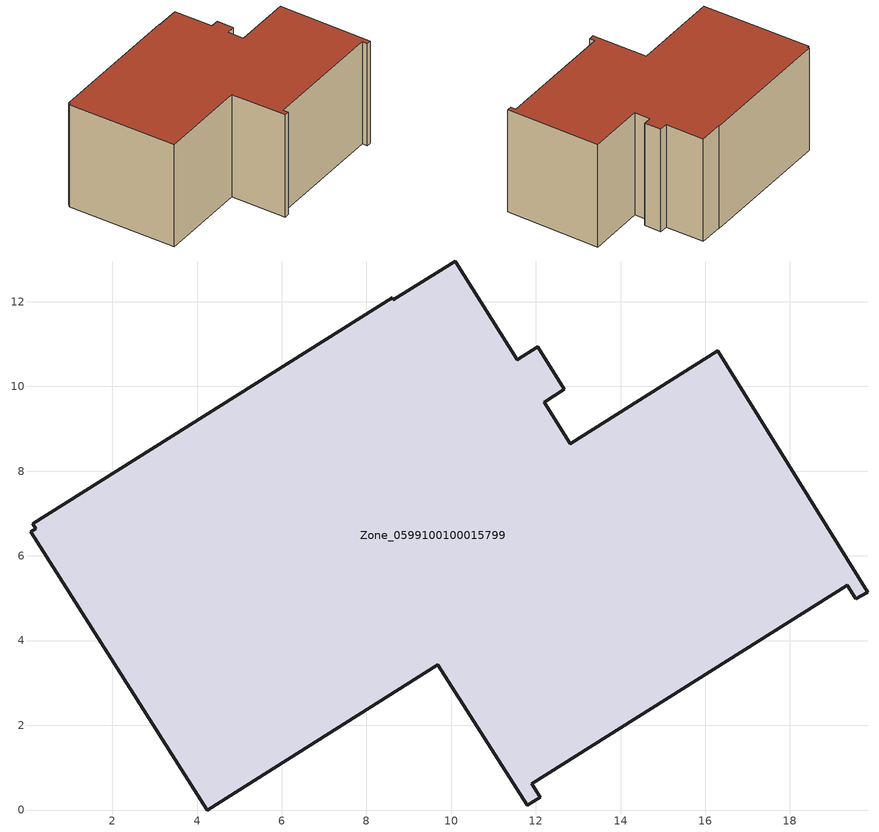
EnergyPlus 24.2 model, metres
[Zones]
Zone_0599100100015799
 floor ground (C_G): 19.83,5.15 19.55,4.99 19.35,5.3 11.9,0.62 12.1,0.3 11.8,0.11 9.69,3.43 4.24,0 0.08,6.57 0.19,6.64 0.12,6.76 8.61,12.1 8.64,12.05 10.1,12.96 11.56,10.63 12.04,10.93 12.68,9.93 12.2,9.62 12.81,8.65 16.29,10.84 z0
 wall outside (C_F): 10.1,12.96 8.64,12.05 8.61,12.1 0.12,6.76 0.19,6.64 0.08,6.57 4.24,0 9.69,3.43 11.8,0.11 12.1,0.3 11.9,0.62 19.35,5.3 19.55,4.99 19.83,5.15 16.29,10.84 12.81,8.65 12.2,9.62 12.68,9.93 12.04,10.93 11.56,10.63 10.1,12.96 z0:7.75
 roof outside (C_R): 0.19,6.64 0.08,6.57 4.24,0 9.69,3.43 11.8,0.11 12.1,0.3 11.9,0.62 19.35,5.3 19.55,4.99 19.83,5.15 16.29,10.84 12.81,8.65 12.2,9.62 12.68,9.93 12.04,10.93 11.56,10.63 10.1,12.96 8.64,12.05 8.61,12.1 0.12,6.76 z7.75
[BUILDING]
Pand.0599100100015799: North Axis=0; Terrain=City; Loads Convergence Tolerance Value=0.04; Temperature Convergence Tolerance Value=0.4; Solar Distribution=FullExterior; Maximum Number of Warmup Days=25; Minimum Number of Warmup Days=1
[Site:Location]
Rotterdam.The.Hague.AP_ZH_NLD Design_Conditions: Latitude=51.96; Longitude=4.45; Time Zone=1; Elevation=-4.5
[SITE:GROUNDTEMPERATURE:BUILDINGSURFACE]
18, 18, 18, 18, 18, 18, 18, 18, 18, 18, 18, 18
[MATERIAL] Thermal Absorptance=0.9; Solar Absorptance=0.7; Visible Absorptance=0.7
Name | Roughness | Thickness | Conductivity | Density | Specific Heat
G.D.2015-2018 | MediumSmooth | 0.15 | 0.0428571 | 540 | 1210
F.D.2015-2018 | Rough | 0.3 | 0.0666667 | 1920 | 840
R.D.2015-2018 | MediumRough | 0.2 | 0.0333333 | 1500 | 1000
[CONSTRUCTION]
C_G: G.D.2015-2018
C_F: F.D.2015-2018
C_R: R.D.2015-2018
[ZONE]
Zone_0599100100015799: Type=1; Multiplier=1; Ceiling Height=Autocalculate; Volume=Autocalculate; Floor Area=autocalculate; Part of Total Floor Area=Yes
[ZONEINFILTRATION:DESIGNFLOWRATE]
Infil_Zone_0599100100015799: Zone or ZoneList or Space or SpaceList=Zone_0599100100015799; Schedule=AlwaysOn; Design Flow Rate Calculation Method=Flow/Area; Flow Rate per Floor Area=0.0021; Constant Term Coefficient=1; Temperature Term Coefficient=0; Velocity Term Coefficient=0; Velocity Squared Term Coefficient=0
[HVACTEMPLATE:ZONE:IDEALLOADSAIRSYSTEM]
Zone_0599100100015799: Maximum Heating Supply Air Temperature=50; Minimum Cooling Supply Air Temperature=13; Maximum Heating Supply Air Humidity Ratio=0.0156; Minimum Cooling Supply Air Humidity Ratio=0.0077; Heating Limit=NoLimit; Cooling Limit=NoLimit; Dehumidification Control Type=ConstantSensibleHeatRatio; Cooling Sensible Heat Ratio=0.7; Dehumidification Setpoint=60; Humidification Control Type=None; Humidification Setpoint=30; Outdoor Air Method=None; Outdoor Air Flow Rate per Person=0.00944; Outdoor Air Flow Rate per Zone Floor Area=0; Outdoor Air Flow Rate per Zone=0; Demand Controlled Ventilation Type=None; Outdoor Air Economizer Type=NoEconomizer; Heat Recovery Type=None; Sensible Heat Recovery Effectiveness=0.7; Latent Heat Recovery Effectiveness=0.65
[ZONECONTROL:THERMOSTAT]
ThermostatControl_Zone_0599100100015799: Zone or ZoneList=Zone_0599100100015799; Control Type Schedule=DualSetpointControlType; Control 1=Thermostat_Zone_0599100100015799; Temperature Difference Between Cutout And Setpoint=0
[THERMOSTATSETPOINT:DUALSETPOINT]
Thermostat_Zone_0599100100015799: Heating Setpoint Temperature Schedule=HeatingSetpoint_Zone_0599100100015799; Cooling Setpoint Temperature Schedule=CoolingSetpoint_Zone_0599100100015799
[SCHEDULE:COMPACT]
HeatingSetpoint_Zone_0599100100015799: Through: 12/31, For: AllDays, Until: 24:00, 21
CoolingSetpoint_Zone_0599100100015799: Through: 12/31, For: AllDays, Until: 24:00, 24
DualSetpointControlType: Through: 12/31, For: AllDays, Until: 24:00, 4
AlwaysOn: Through: 12/31, For: AllDays, Until: 24:00, 1
